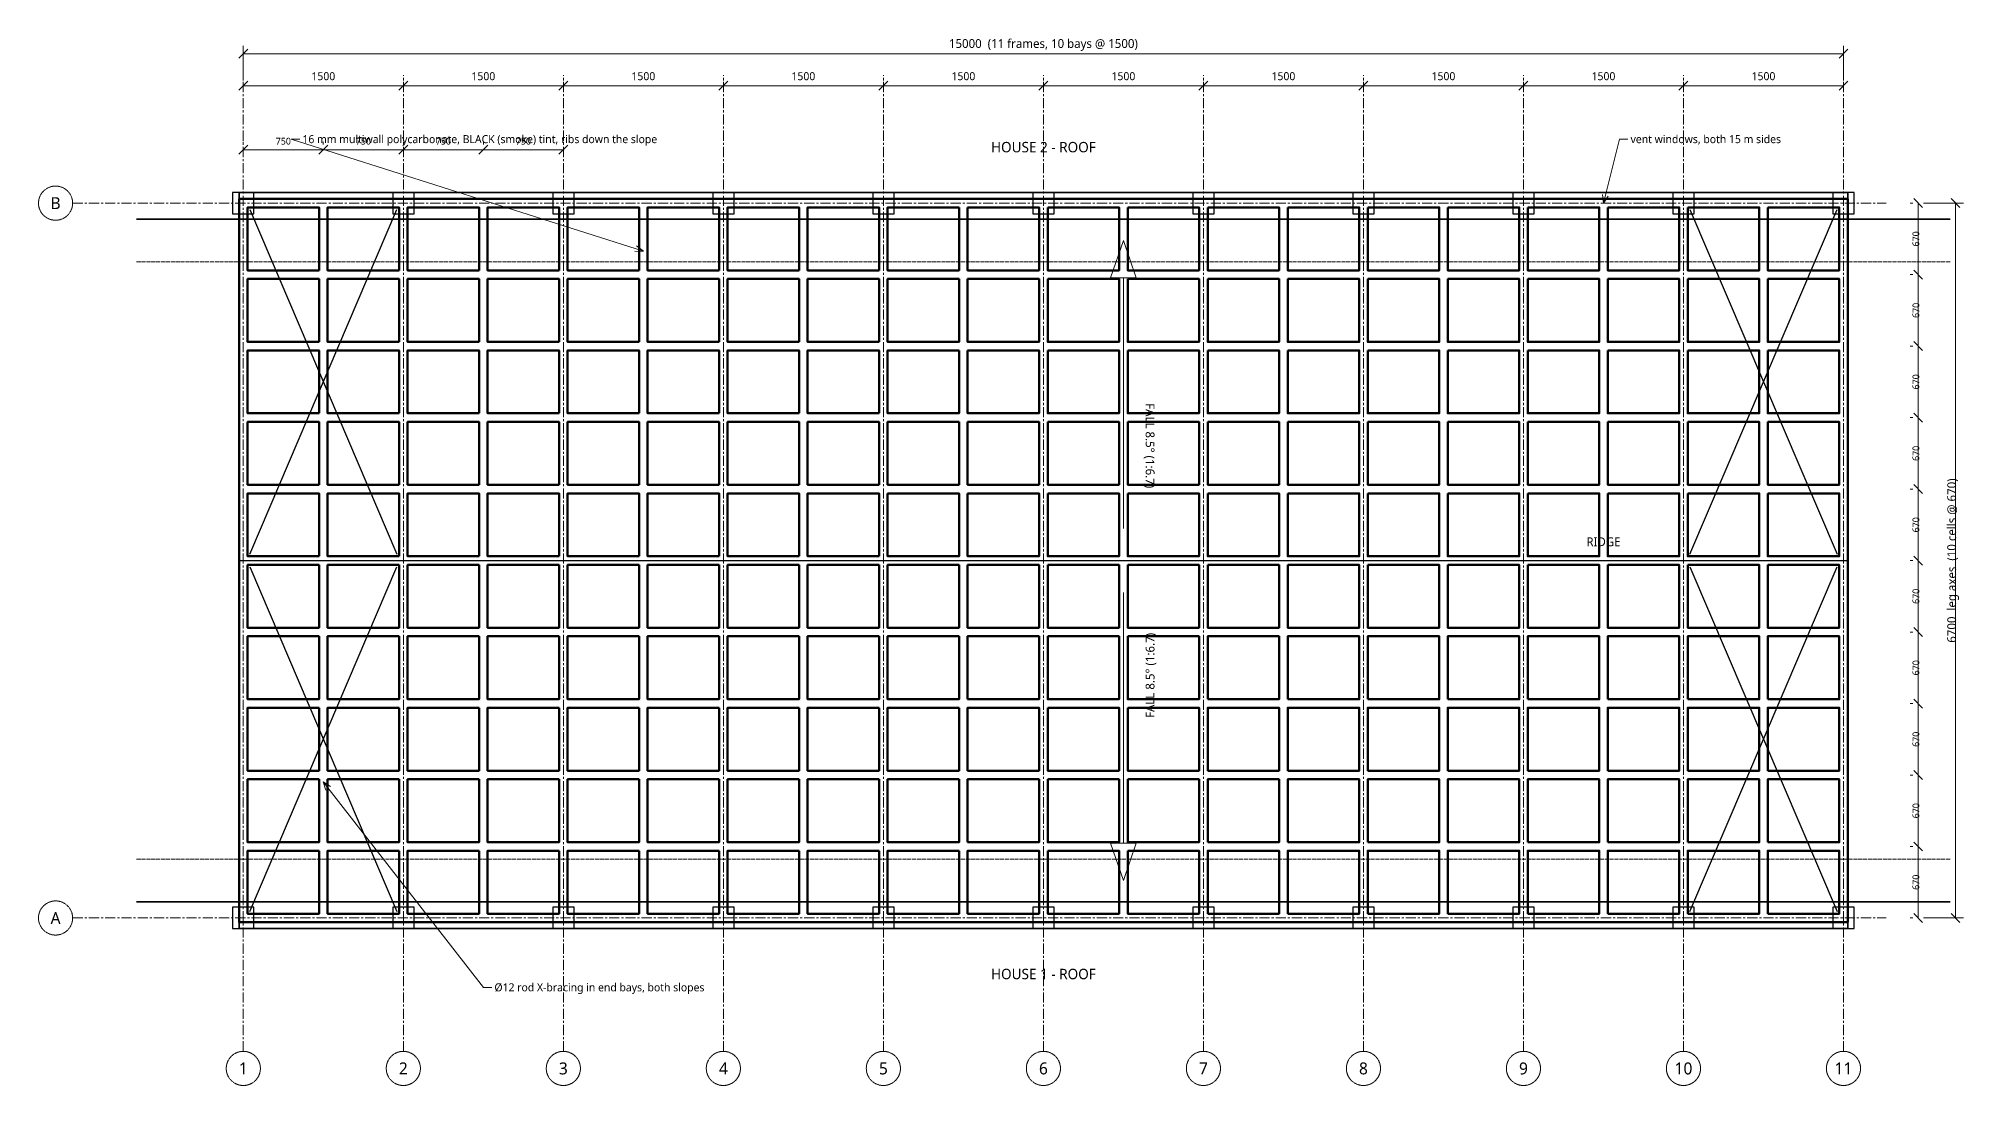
# Model space of a CAD drawing. Header units: millimetres. Extents: x -1920 to 25224, y -7963 to 28243.
# Drawn here: x -1920 to 16125, y 18430 to 28243 of the extents above; entities that cross this region are included whole.
import ezdxf
from ezdxf.enums import TextEntityAlignment as Align

# ---------------------------------------------------------------- set-up
doc = ezdxf.new("R2010")
doc.units = ezdxf.units.MM
doc.linetypes.add('CENTER', pattern=[5.08, 3.175, -0.635, 0.635, -0.635])
doc.linetypes.add('DASHED', pattern=[1.524, 1.27, -0.254])
for name, color, linetype, lineweight in [('A-ALU', 5, 'CONTINUOUS', 30), ('A-CONC', 8, 'CONTINUOUS', 35), ('A-DIM', 2, 'CONTINUOUS', 18), ('A-GLAZ', 4, 'CONTINUOUS', 35), ('A-GRID', 1, 'CENTER', 18), ('A-TEXT', 7, 'CONTINUOUS', 18), ('S-BRACE', 6, 'CONTINUOUS', 25), ('S-HIDDEN', 8, 'DASHED', 18), ('S-STEEL', 7, 'CONTINUOUS', 50), ('S-STEEL-THIN', 7, 'CONTINUOUS', 25)]:
    doc.layers.add(name, color=color, linetype=linetype, lineweight=lineweight)
doc.styles.add('OpenSans', font='OpenSans-Regular.ttf')

msp = doc.modelspace()

# ---------------------------------------------------------------- linework, layer by layer
at = {"layer": 'A-ALU'}
msp.add_lwpolyline([(-40, 23350), (15040, 23350)], dxfattribs=at)
at = {"layer": 'A-CONC'}
for points in [[(-1000, 26550), (16000, 26550)], [(-1000, 20150), (16000, 20150)]]:
    msp.add_lwpolyline(points, dxfattribs=at)
at = {"layer": 'A-DIM'}
for points in [[(0, 27850), (0, 28175)], [(15000, 27850), (15000, 28175)], [(-42, 28058), (42, 28142)], [(0, 28100), (15000, 28100)], [(14958, 28058), (15042, 28142)], [(-42, 27758), (42, 27842)], [(0, 27850), (0, 27875)], [(0, 27800), (1500, 27800)], [(1458, 27758), (1542, 27842)], [(1458, 27758), (1542, 27842)], [(1500, 27850), (1500, 27875)], [(1500, 27850), (1500, 27875)], [(1500, 27800), (3000, 27800)], [(2958, 27758), (3042, 27842)], [(2958, 27758), (3042, 27842)], [(3000, 27850), (3000, 27875)], [(3000, 27850), (3000, 27875)], [(3000, 27800), (4500, 27800)], [(4458, 27758), (4542, 27842)], [(4458, 27758), (4542, 27842)], [(4500, 27850), (4500, 27875)], [(4500, 27850), (4500, 27875)], [(4500, 27800), (6000, 27800)], [(5958, 27758), (6042, 27842)], [(5958, 27758), (6042, 27842)], [(6000, 27850), (6000, 27875)], [(6000, 27850), (6000, 27875)], [(6000, 27800), (7500, 27800)], [(7458, 27758), (7542, 27842)], [(7458, 27758), (7542, 27842)], [(7500, 27850), (7500, 27875)], [(7500, 27850), (7500, 27875)], [(7500, 27800), (9000, 27800)], [(8958, 27758), (9042, 27842)], [(8958, 27758), (9042, 27842)], [(9000, 27850), (9000, 27875)], [(9000, 27850), (9000, 27875)], [(9000, 27800), (10500, 27800)], [(10458, 27758), (10542, 27842)], [(10458, 27758), (10542, 27842)], [(10500, 27850), (10500, 27875)], [(10500, 27850), (10500, 27875)], [(10500, 27800), (12000, 27800)], [(11958, 27758), (12042, 27842)], [(11958, 27758), (12042, 27842)], [(12000, 27850), (12000, 27875)], [(12000, 27850), (12000, 27875)], [(12000, 27800), (13500, 27800)], [(13458, 27758), (13542, 27842)], [(13458, 27758), (13542, 27842)], [(13500, 27850), (13500, 27875)], [(13500, 27850), (13500, 27875)], [(13500, 27800), (15000, 27800)], [(14958, 27758), (15042, 27842)], [(15000, 27850), (15000, 27875)], [(0, 27250), (0, 27275)], [(750, 27250), (750, 27275)], [(750, 27250), (750, 27275)], [(1500, 27250), (1500, 27275)], [(1500, 27250), (1500, 27275)], [(2250, 27250), (2250, 27275)], [(2250, 27250), (2250, 27275)], [(3000, 27250), (3000, 27275)], [(-42, 27158), (42, 27242)], [(0, 27200), (750, 27200)], [(708, 27158), (792, 27242)], [(708, 27158), (792, 27242)], [(750, 27200), (1500, 27200)], [(1458, 27158), (1542, 27242)], [(1458, 27158), (1542, 27242)], [(1500, 27200), (2250, 27200)], [(2208, 27158), (2292, 27242)], [(2208, 27158), (2292, 27242)], [(2250, 27200), (3000, 27200)], [(2958, 27158), (3042, 27242)], [(15742, 26658), (15658, 26742)], [(16092, 26658), (16008, 26742)], [(15650, 26700), (15625, 26700)], [(15700, 26030), (15700, 26700)], [(15750, 26700), (16125, 26700)], [(16050, 20000), (16050, 26700)], [(15650, 26030), (15625, 26030)], [(15650, 26030), (15625, 26030)], [(15742, 25988), (15658, 26072)], [(15742, 25988), (15658, 26072)], [(15700, 25360), (15700, 26030)], [(15650, 25360), (15625, 25360)], [(15650, 25360), (15625, 25360)], [(15742, 25318), (15658, 25402)], [(15742, 25318), (15658, 25402)], [(15700, 24690), (15700, 25360)], [(15742, 24648), (15658, 24732)], [(15742, 24648), (15658, 24732)], [(15650, 24690), (15625, 24690)], [(15650, 24690), (15625, 24690)], [(15700, 24020), (15700, 24690)], [(15650, 24020), (15625, 24020)], [(15650, 24020), (15625, 24020)], [(15742, 23978), (15658, 24062)], [(15742, 23978), (15658, 24062)], [(15700, 23350), (15700, 24020)], [(15650, 23350), (15625, 23350)], [(15650, 23350), (15625, 23350)], [(15742, 23308), (15658, 23392)], [(15742, 23308), (15658, 23392)], [(15700, 22680), (15700, 23350)], [(15650, 22680), (15625, 22680)], [(15650, 22680), (15625, 22680)], [(15742, 22638), (15658, 22722)], [(15742, 22638), (15658, 22722)], [(15700, 22010), (15700, 22680)], [(15742, 21968), (15658, 22052)], [(15742, 21968), (15658, 22052)], [(15650, 22010), (15625, 22010)], [(15650, 22010), (15625, 22010)], [(15700, 21340), (15700, 22010)], [(15650, 21340), (15625, 21340)], [(15650, 21340), (15625, 21340)], [(15742, 21298), (15658, 21382)], [(15742, 21298), (15658, 21382)], [(15700, 20670), (15700, 21340)], [(15650, 20670), (15625, 20670)], [(15650, 20670), (15625, 20670)], [(15742, 20628), (15658, 20712)], [(15742, 20628), (15658, 20712)], [(15700, 20000), (15700, 20670)], [(15742, 19958), (15658, 20042)], [(16092, 19958), (16008, 20042)], [(15650, 20000), (15625, 20000)], [(15750, 20000), (16125, 20000)]]:
    msp.add_lwpolyline(points, dxfattribs=at)
at = {"layer": 'A-GLAZ'}
msp.add_lwpolyline([(-40, 19900), (15040, 19900), (15040, 26800), (-40, 26800)], close=True, dxfattribs=at)
at = {"layer": 'A-GRID', "linetype": 'CENTER', "ltscale": 30}
for points in [[(0, 18750), (0, 27900)], [(1500, 18750), (1500, 27900)], [(3000, 18750), (3000, 27900)], [(4500, 18750), (4500, 27900)], [(6000, 18750), (6000, 27900)], [(7500, 18750), (7500, 27900)], [(9000, 18750), (9000, 27900)], [(10500, 18750), (10500, 27900)], [(12000, 18750), (12000, 27900)], [(13500, 18750), (13500, 27900)], [(15000, 18750), (15000, 27900)], [(-1600, 26700), (15400, 26700)], [(-1600, 20000), (15400, 20000)]]:
    msp.add_lwpolyline(points, dxfattribs=at)
at = {"layer": 'A-GRID'}
for centre in [(-1760, 26700), (-1760, 20000), (0, 18590), (1500, 18590), (3000, 18590), (4500, 18590), (6000, 18590), (7500, 18590), (9000, 18590), (10500, 18590), (12000, 18590), (13500, 18590), (15000, 18590)]:
    msp.add_circle(centre, 160, dxfattribs=at)
at = {"layer": 'A-TEXT'}
for points in [[(3750, 26250), (450, 27300)], [(450, 27300), (530, 27300)], [(12750, 26700), (12900, 27300)], [(12900, 27300), (12980, 27300)], [(12750, 26700), (12742, 26780)], [(12750, 26700), (12795, 26766)], [(3750, 26250), (3670, 26247)], [(3750, 26250), (3687, 26299)], [(8250, 23650), (8250, 26000)], [(8250, 23050), (8250, 20700)], [(750, 21275), (2250, 19350)], [(750, 21275), (818, 21233)], [(750, 21275), (775, 21199)], [(2250, 19350), (2330, 19350)]]:
    msp.add_lwpolyline(points, dxfattribs=at)
for points in [[(8250, 26350), (8130, 26000), (8370, 26000)], [(8250, 20350), (8130, 20700), (8370, 20700)]]:
    msp.add_lwpolyline(points, close=True, dxfattribs=at)
at = {"layer": 'S-BRACE'}
for points in [[(60, 23410), (1440, 26640)], [(60, 26640), (1440, 23410)], [(13560, 23410), (14940, 26640)], [(13560, 26640), (14940, 23410)], [(60, 20060), (1440, 23290)], [(60, 23290), (1440, 20060)], [(13560, 20060), (14940, 23290)], [(13560, 23290), (14940, 20060)]]:
    msp.add_lwpolyline(points, dxfattribs=at)
at = {"layer": 'S-HIDDEN', "linetype": 'DASHED', "ltscale": 30}
for points in [[(-1000, 26150), (16000, 26150)], [(-1000, 20550), (16000, 20550)]]:
    msp.add_lwpolyline(points, dxfattribs=at)
at = {"layer": 'S-STEEL'}
for points in [[(0, 19960), (-40, 19960), (-40, 26740), (0, 26740), (40, 26740), (1460, 26740), (1540, 26740), (2960, 26740), (3040, 26740), (4460, 26740), (4540, 26740), (5960, 26740), (6040, 26740), (7460, 26740), (7540, 26740), (8960, 26740), (9040, 26740), (10460, 26740), (10540, 26740), (11960, 26740), (12040, 26740), (13460, 26740), (13540, 26740), (14960, 26740), (15000, 26740), (15040, 26740), (15040, 19960), (15000, 19960), (14960, 19960), (13540, 19960), (13460, 19960), (12040, 19960), (11960, 19960), (10540, 19960), (10460, 19960), (9040, 19960), (8960, 19960), (7540, 19960), (7460, 19960), (6040, 19960), (5960, 19960), (4540, 19960), (4460, 19960), (3040, 19960), (2960, 19960), (1540, 19960), (1460, 19960), (40, 19960), (0, 19960)], [(710, 26070), (710, 26660), (40, 26660), (40, 26070), (710, 26070)], [(1460, 26070), (1460, 26660), (790, 26660), (790, 26070), (1460, 26070)], [(2210, 26070), (2210, 26660), (1540, 26660), (1540, 26070), (2210, 26070)], [(2960, 26070), (2960, 26660), (2290, 26660), (2290, 26070), (2960, 26070)], [(3710, 26070), (3710, 26660), (3040, 26660), (3040, 26070), (3710, 26070)], [(4460, 26070), (4460, 26660), (3790, 26660), (3790, 26070), (4460, 26070)], [(5210, 26070), (5210, 26660), (4540, 26660), (4540, 26070), (5210, 26070)], [(5960, 26070), (5960, 26660), (5290, 26660), (5290, 26070), (5960, 26070)], [(6710, 26660), (6040, 26660), (6040, 26070), (6710, 26070), (6710, 26660)], [(6790, 26660), (6790, 26070), (7460, 26070), (7460, 26660), (6790, 26660)], [(7540, 26660), (7540, 26070), (8210, 26070), (8210, 26660), (7540, 26660)], [(8290, 26660), (8290, 26070), (8960, 26070), (8960, 26660), (8290, 26660)], [(9040, 26660), (9040, 26070), (9710, 26070), (9710, 26660), (9040, 26660)], [(9790, 26660), (9790, 26070), (10460, 26070), (10460, 26660), (9790, 26660)], [(10540, 26660), (10540, 26070), (11210, 26070), (11210, 26660), (10540, 26660)], [(11290, 26660), (11290, 26070), (11960, 26070), (11960, 26660), (11290, 26660)], [(12040, 26660), (12040, 26070), (12710, 26070), (12710, 26660), (12040, 26660)], [(12790, 26660), (12790, 26070), (13460, 26070), (13460, 26660), (12790, 26660)], [(13540, 26660), (13540, 26070), (14210, 26070), (14210, 26660), (13540, 26660)], [(14290, 26660), (14290, 26070), (14960, 26070), (14960, 26660), (14290, 26660)], [(710, 25400), (710, 25990), (40, 25990), (40, 25400), (710, 25400)], [(1460, 25400), (1460, 25990), (790, 25990), (790, 25400), (1460, 25400)], [(2210, 25400), (2210, 25990), (1540, 25990), (1540, 25400), (2210, 25400)], [(2960, 25400), (2960, 25990), (2290, 25990), (2290, 25400), (2960, 25400)], [(3710, 25400), (3710, 25990), (3040, 25990), (3040, 25400), (3710, 25400)], [(4460, 25400), (4460, 25990), (3790, 25990), (3790, 25400), (4460, 25400)], [(5210, 25400), (5210, 25990), (4540, 25990), (4540, 25400), (5210, 25400)], [(5960, 25400), (5960, 25990), (5290, 25990), (5290, 25400), (5960, 25400)], [(6710, 25990), (6040, 25990), (6040, 25400), (6710, 25400), (6710, 25990)], [(6790, 25990), (6790, 25400), (7460, 25400), (7460, 25990), (6790, 25990)], [(7540, 25990), (7540, 25400), (8210, 25400), (8210, 25990), (7540, 25990)], [(8290, 25990), (8290, 25400), (8960, 25400), (8960, 25990), (8290, 25990)], [(9040, 25990), (9040, 25400), (9710, 25400), (9710, 25990), (9040, 25990)], [(9790, 25990), (9790, 25400), (10460, 25400), (10460, 25990), (9790, 25990)], [(10540, 25990), (10540, 25400), (11210, 25400), (11210, 25990), (10540, 25990)], [(11290, 25990), (11290, 25400), (11960, 25400), (11960, 25990), (11290, 25990)], [(12040, 25990), (12040, 25400), (12710, 25400), (12710, 25990), (12040, 25990)], [(12790, 25990), (12790, 25400), (13460, 25400), (13460, 25990), (12790, 25990)], [(13540, 25990), (13540, 25400), (14210, 25400), (14210, 25990), (13540, 25990)], [(14290, 25990), (14290, 25400), (14960, 25400), (14960, 25990), (14290, 25990)], [(710, 24730), (710, 25320), (40, 25320), (40, 24730), (710, 24730)], [(1460, 24730), (1460, 25320), (790, 25320), (790, 24730), (1460, 24730)], [(2210, 24730), (2210, 25320), (1540, 25320), (1540, 24730), (2210, 24730)], [(2960, 24730), (2960, 25320), (2290, 25320), (2290, 24730), (2960, 24730)], [(3710, 24730), (3710, 25320), (3040, 25320), (3040, 24730), (3710, 24730)], [(4460, 24730), (4460, 25320), (3790, 25320), (3790, 24730), (4460, 24730)], [(5210, 24730), (5210, 25320), (4540, 25320), (4540, 24730), (5210, 24730)], [(5960, 24730), (5960, 25320), (5290, 25320), (5290, 24730), (5960, 24730)], [(6710, 25320), (6040, 25320), (6040, 24730), (6710, 24730), (6710, 25320)], [(6790, 25320), (6790, 24730), (7460, 24730), (7460, 25320), (6790, 25320)], [(7540, 25320), (7540, 24730), (8210, 24730), (8210, 25320), (7540, 25320)], [(8290, 25320), (8290, 24730), (8960, 24730), (8960, 25320), (8290, 25320)], [(9040, 25320), (9040, 24730), (9710, 24730), (9710, 25320), (9040, 25320)], [(9790, 25320), (9790, 24730), (10460, 24730), (10460, 25320), (9790, 25320)], [(10540, 25320), (10540, 24730), (11210, 24730), (11210, 25320), (10540, 25320)], [(11290, 25320), (11290, 24730), (11960, 24730), (11960, 25320), (11290, 25320)], [(12040, 25320), (12040, 24730), (12710, 24730), (12710, 25320), (12040, 25320)], [(12790, 25320), (12790, 24730), (13460, 24730), (13460, 25320), (12790, 25320)], [(13540, 25320), (13540, 24730), (14210, 24730), (14210, 25320), (13540, 25320)], [(14290, 25320), (14290, 24730), (14960, 24730), (14960, 25320), (14290, 25320)], [(710, 24060), (710, 24650), (40, 24650), (40, 24060), (710, 24060)], [(1460, 24060), (1460, 24650), (790, 24650), (790, 24060), (1460, 24060)], [(2210, 24060), (2210, 24650), (1540, 24650), (1540, 24060), (2210, 24060)], [(2960, 24060), (2960, 24650), (2290, 24650), (2290, 24060), (2960, 24060)], [(3710, 24060), (3710, 24650), (3040, 24650), (3040, 24060), (3710, 24060)], [(4460, 24060), (4460, 24650), (3790, 24650), (3790, 24060), (4460, 24060)], [(5210, 24060), (5210, 24650), (4540, 24650), (4540, 24060), (5210, 24060)], [(5960, 24060), (5960, 24650), (5290, 24650), (5290, 24060), (5960, 24060)], [(6710, 24650), (6040, 24650), (6040, 24060), (6710, 24060), (6710, 24650)], [(6790, 24650), (6790, 24060), (7460, 24060), (7460, 24650), (6790, 24650)], [(7540, 24650), (7540, 24060), (8210, 24060), (8210, 24650), (7540, 24650)], [(8290, 24650), (8290, 24060), (8960, 24060), (8960, 24650), (8290, 24650)], [(9040, 24650), (9040, 24060), (9710, 24060), (9710, 24650), (9040, 24650)], [(9790, 24650), (9790, 24060), (10460, 24060), (10460, 24650), (9790, 24650)], [(10540, 24650), (10540, 24060), (11210, 24060), (11210, 24650), (10540, 24650)], [(11290, 24650), (11290, 24060), (11960, 24060), (11960, 24650), (11290, 24650)], [(12040, 24650), (12040, 24060), (12710, 24060), (12710, 24650), (12040, 24650)], [(12790, 24650), (12790, 24060), (13460, 24060), (13460, 24650), (12790, 24650)], [(13540, 24650), (13540, 24060), (14210, 24060), (14210, 24650), (13540, 24650)], [(14290, 24650), (14290, 24060), (14960, 24060), (14960, 24650), (14290, 24650)], [(710, 23390), (710, 23980), (40, 23980), (40, 23390), (710, 23390)], [(1460, 23390), (1460, 23980), (790, 23980), (790, 23390), (1460, 23390)], [(2210, 23390), (2210, 23980), (1540, 23980), (1540, 23390), (2210, 23390)], [(2960, 23390), (2960, 23980), (2290, 23980), (2290, 23390), (2960, 23390)], [(3710, 23390), (3710, 23980), (3040, 23980), (3040, 23390), (3710, 23390)], [(4460, 23390), (4460, 23980), (3790, 23980), (3790, 23390), (4460, 23390)], [(5210, 23390), (5210, 23980), (4540, 23980), (4540, 23390), (5210, 23390)], [(5960, 23390), (5960, 23980), (5290, 23980), (5290, 23390), (5960, 23390)], [(6040, 23980), (6040, 23390), (6710, 23390), (6710, 23980), (6040, 23980)], [(6790, 23980), (6790, 23390), (7460, 23390), (7460, 23980), (6790, 23980)], [(7540, 23980), (7540, 23390), (8210, 23390), (8210, 23980), (7540, 23980)], [(8290, 23980), (8290, 23390), (8960, 23390), (8960, 23980), (8290, 23980)], [(9040, 23980), (9040, 23390), (9710, 23390), (9710, 23980), (9040, 23980)], [(9790, 23980), (9790, 23390), (10460, 23390), (10460, 23980), (9790, 23980)], [(10540, 23980), (10540, 23390), (11210, 23390), (11210, 23980), (10540, 23980)], [(11290, 23980), (11290, 23390), (11960, 23390), (11960, 23980), (11290, 23980)], [(12040, 23980), (12040, 23390), (12710, 23390), (12710, 23980), (12040, 23980)], [(12790, 23980), (12790, 23390), (13460, 23390), (13460, 23980), (12790, 23980)], [(13540, 23980), (13540, 23390), (14210, 23390), (14210, 23980), (13540, 23980)], [(14290, 23980), (14290, 23390), (14960, 23390), (14960, 23980), (14290, 23980)], [(710, 23310), (40, 23310), (40, 22720), (710, 22720), (710, 23310)], [(1460, 23310), (790, 23310), (790, 22720), (1460, 22720), (1460, 23310)], [(2210, 23310), (1540, 23310), (1540, 22720), (2210, 22720), (2210, 23310)], [(2960, 23310), (2290, 23310), (2290, 22720), (2960, 22720), (2960, 23310)], [(3710, 23310), (3040, 23310), (3040, 22720), (3710, 22720), (3710, 23310)], [(4460, 23310), (3790, 23310), (3790, 22720), (4460, 22720), (4460, 23310)], [(5210, 23310), (4540, 23310), (4540, 22720), (5210, 22720), (5210, 23310)], [(5960, 23310), (5290, 23310), (5290, 22720), (5960, 22720), (5960, 23310)], [(6710, 23310), (6040, 23310), (6040, 22720), (6710, 22720), (6710, 23310)], [(6790, 23310), (6790, 22720), (7460, 22720), (7460, 23310), (6790, 23310)], [(7540, 23310), (7540, 22720), (8210, 22720), (8210, 23310), (7540, 23310)], [(8290, 23310), (8290, 22720), (8960, 22720), (8960, 23310), (8290, 23310)], [(9040, 23310), (9040, 22720), (9710, 22720), (9710, 23310), (9040, 23310)], [(9790, 23310), (9790, 22720), (10460, 22720), (10460, 23310), (9790, 23310)], [(10540, 23310), (10540, 22720), (11210, 22720), (11210, 23310), (10540, 23310)], [(11290, 23310), (11290, 22720), (11960, 22720), (11960, 23310), (11290, 23310)], [(12040, 23310), (12040, 22720), (12710, 22720), (12710, 23310), (12040, 23310)], [(12790, 23310), (12790, 22720), (13460, 22720), (13460, 23310), (12790, 23310)], [(13540, 23310), (13540, 22720), (14210, 22720), (14210, 23310), (13540, 23310)], [(14290, 23310), (14290, 22720), (14960, 22720), (14960, 23310), (14290, 23310)], [(710, 22640), (40, 22640), (40, 22050), (710, 22050), (710, 22640)], [(1460, 22640), (790, 22640), (790, 22050), (1460, 22050), (1460, 22640)], [(2210, 22640), (1540, 22640), (1540, 22050), (2210, 22050), (2210, 22640)], [(2960, 22640), (2290, 22640), (2290, 22050), (2960, 22050), (2960, 22640)], [(3710, 22640), (3040, 22640), (3040, 22050), (3710, 22050), (3710, 22640)], [(4460, 22640), (3790, 22640), (3790, 22050), (4460, 22050), (4460, 22640)], [(5210, 22640), (4540, 22640), (4540, 22050), (5210, 22050), (5210, 22640)], [(5960, 22640), (5290, 22640), (5290, 22050), (5960, 22050), (5960, 22640)], [(6710, 22640), (6040, 22640), (6040, 22050), (6710, 22050), (6710, 22640)], [(6790, 22050), (7460, 22050), (7460, 22640), (6790, 22640), (6790, 22050)], [(7540, 22640), (7540, 22050), (8210, 22050), (8210, 22640), (7540, 22640)], [(8290, 22640), (8290, 22050), (8960, 22050), (8960, 22640), (8290, 22640)], [(9040, 22050), (9710, 22050), (9710, 22640), (9040, 22640), (9040, 22050)], [(9790, 22050), (10460, 22050), (10460, 22640), (9790, 22640), (9790, 22050)], [(10540, 22050), (11210, 22050), (11210, 22640), (10540, 22640), (10540, 22050)], [(11290, 22050), (11960, 22050), (11960, 22640), (11290, 22640), (11290, 22050)], [(12040, 22050), (12710, 22050), (12710, 22640), (12040, 22640), (12040, 22050)], [(12790, 22050), (13460, 22050), (13460, 22640), (12790, 22640), (12790, 22050)], [(13540, 22050), (14210, 22050), (14210, 22640), (13540, 22640), (13540, 22050)], [(14290, 22050), (14960, 22050), (14960, 22640), (14290, 22640), (14290, 22050)], [(710, 21970), (40, 21970), (40, 21380), (710, 21380), (710, 21970)], [(1460, 21970), (790, 21970), (790, 21380), (1460, 21380), (1460, 21970)], [(2210, 21970), (1540, 21970), (1540, 21380), (2210, 21380), (2210, 21970)], [(2960, 21970), (2290, 21970), (2290, 21380), (2960, 21380), (2960, 21970)], [(3710, 21970), (3040, 21970), (3040, 21380), (3710, 21380), (3710, 21970)], [(4460, 21970), (3790, 21970), (3790, 21380), (4460, 21380), (4460, 21970)], [(5210, 21970), (4540, 21970), (4540, 21380), (5210, 21380), (5210, 21970)], [(5960, 21970), (5290, 21970), (5290, 21380), (5960, 21380), (5960, 21970)], [(6710, 21970), (6040, 21970), (6040, 21380), (6710, 21380), (6710, 21970)], [(6790, 21380), (7460, 21380), (7460, 21970), (6790, 21970), (6790, 21380)], [(7540, 21970), (7540, 21380), (8210, 21380), (8210, 21970), (7540, 21970)], [(8290, 21970), (8290, 21380), (8960, 21380), (8960, 21970), (8290, 21970)], [(9040, 21380), (9710, 21380), (9710, 21970), (9040, 21970), (9040, 21380)], [(9790, 21380), (10460, 21380), (10460, 21970), (9790, 21970), (9790, 21380)], [(10540, 21380), (11210, 21380), (11210, 21970), (10540, 21970), (10540, 21380)], [(11290, 21380), (11960, 21380), (11960, 21970), (11290, 21970), (11290, 21380)], [(12040, 21380), (12710, 21380), (12710, 21970), (12040, 21970), (12040, 21380)], [(12790, 21380), (13460, 21380), (13460, 21970), (12790, 21970), (12790, 21380)], [(13540, 21380), (14210, 21380), (14210, 21970), (13540, 21970), (13540, 21380)], [(14290, 21380), (14960, 21380), (14960, 21970), (14290, 21970), (14290, 21380)], [(710, 21300), (40, 21300), (40, 20710), (710, 20710), (710, 21300)], [(1460, 21300), (790, 21300), (790, 20710), (1460, 20710), (1460, 21300)], [(2210, 21300), (1540, 21300), (1540, 20710), (2210, 20710), (2210, 21300)], [(2960, 21300), (2290, 21300), (2290, 20710), (2960, 20710), (2960, 21300)], [(3710, 21300), (3040, 21300), (3040, 20710), (3710, 20710), (3710, 21300)], [(4460, 21300), (3790, 21300), (3790, 20710), (4460, 20710), (4460, 21300)], [(5210, 21300), (4540, 21300), (4540, 20710), (5210, 20710), (5210, 21300)], [(5960, 21300), (5290, 21300), (5290, 20710), (5960, 20710), (5960, 21300)], [(6710, 21300), (6040, 21300), (6040, 20710), (6710, 20710), (6710, 21300)], [(6790, 20710), (7460, 20710), (7460, 21300), (6790, 21300), (6790, 20710)], [(7540, 21300), (7540, 20710), (8210, 20710), (8210, 21300), (7540, 21300)], [(8290, 21300), (8290, 20710), (8960, 20710), (8960, 21300), (8290, 21300)], [(9040, 20710), (9710, 20710), (9710, 21300), (9040, 21300), (9040, 20710)], [(9790, 20710), (10460, 20710), (10460, 21300), (9790, 21300), (9790, 20710)], [(10540, 20710), (11210, 20710), (11210, 21300), (10540, 21300), (10540, 20710)], [(11290, 20710), (11960, 20710), (11960, 21300), (11290, 21300), (11290, 20710)], [(12040, 20710), (12710, 20710), (12710, 21300), (12040, 21300), (12040, 20710)], [(12790, 20710), (13460, 20710), (13460, 21300), (12790, 21300), (12790, 20710)], [(13540, 20710), (14210, 20710), (14210, 21300), (13540, 21300), (13540, 20710)], [(14290, 20710), (14960, 20710), (14960, 21300), (14290, 21300), (14290, 20710)], [(710, 20630), (40, 20630), (40, 20040), (710, 20040), (710, 20630)], [(1460, 20630), (790, 20630), (790, 20040), (1460, 20040), (1460, 20630)], [(2210, 20630), (1540, 20630), (1540, 20040), (2210, 20040), (2210, 20630)], [(2960, 20630), (2290, 20630), (2290, 20040), (2960, 20040), (2960, 20630)], [(3710, 20630), (3040, 20630), (3040, 20040), (3710, 20040), (3710, 20630)], [(4460, 20630), (3790, 20630), (3790, 20040), (4460, 20040), (4460, 20630)], [(5210, 20630), (4540, 20630), (4540, 20040), (5210, 20040), (5210, 20630)], [(5960, 20630), (5290, 20630), (5290, 20040), (5960, 20040), (5960, 20630)], [(6710, 20630), (6040, 20630), (6040, 20040), (6710, 20040), (6710, 20630)], [(6790, 20040), (7460, 20040), (7460, 20630), (6790, 20630), (6790, 20040)], [(7540, 20630), (7540, 20040), (8210, 20040), (8210, 20630), (7540, 20630)], [(8290, 20630), (8290, 20040), (8960, 20040), (8960, 20630), (8290, 20630)], [(9040, 20040), (9710, 20040), (9710, 20630), (9040, 20630), (9040, 20040)], [(9790, 20040), (10460, 20040), (10460, 20630), (9790, 20630), (9790, 20040)], [(10540, 20040), (11210, 20040), (11210, 20630), (10540, 20630), (10540, 20040)], [(11290, 20040), (11960, 20040), (11960, 20630), (11290, 20630), (11290, 20040)], [(12040, 20040), (12710, 20040), (12710, 20630), (12040, 20630), (12040, 20040)], [(12790, 20040), (13460, 20040), (13460, 20630), (12790, 20630), (12790, 20040)], [(13540, 20040), (14210, 20040), (14210, 20630), (13540, 20630), (13540, 20040)], [(14290, 20040), (14960, 20040), (14960, 20630), (14290, 20630), (14290, 20040)]]:
    msp.add_lwpolyline(points, close=True, dxfattribs=at)
at = {"layer": 'S-STEEL-THIN'}
for points in [[(-100, 26600), (100, 26600), (100, 26800), (-100, 26800)], [(1400, 26600), (1600, 26600), (1600, 26800), (1400, 26800)], [(2900, 26600), (3100, 26600), (3100, 26800), (2900, 26800)], [(4400, 26600), (4600, 26600), (4600, 26800), (4400, 26800)], [(5900, 26600), (6100, 26600), (6100, 26800), (5900, 26800)], [(7400, 26600), (7600, 26600), (7600, 26800), (7400, 26800)], [(8900, 26600), (9100, 26600), (9100, 26800), (8900, 26800)], [(10400, 26600), (10600, 26600), (10600, 26800), (10400, 26800)], [(11900, 26600), (12100, 26600), (12100, 26800), (11900, 26800)], [(13400, 26600), (13600, 26600), (13600, 26800), (13400, 26800)], [(14900, 26600), (15100, 26600), (15100, 26800), (14900, 26800)], [(-100, 19900), (100, 19900), (100, 20100), (-100, 20100)], [(1400, 19900), (1600, 19900), (1600, 20100), (1400, 20100)], [(2900, 19900), (3100, 19900), (3100, 20100), (2900, 20100)], [(4400, 19900), (4600, 19900), (4600, 20100), (4400, 20100)], [(5900, 19900), (6100, 19900), (6100, 20100), (5900, 20100)], [(7400, 19900), (7600, 19900), (7600, 20100), (7400, 20100)], [(8900, 19900), (9100, 19900), (9100, 20100), (8900, 20100)], [(10400, 19900), (10600, 19900), (10600, 20100), (10400, 20100)], [(11900, 19900), (12100, 19900), (12100, 20100), (11900, 20100)], [(13400, 19900), (13600, 19900), (13600, 20100), (13400, 20100)], [(14900, 19900), (15100, 19900), (15100, 20100), (14900, 20100)]]:
    msp.add_lwpolyline(points, close=True, dxfattribs=at)

# ---------------------------------------------------------------- texts
at = {"layer": 'A-ALU', "style": 'OpenSans'}
msp.add_text('RIDGE', height=82.5, dxfattribs=at).set_placement((12750, 23460), align=Align.BOTTOM_CENTER)
at = {"layer": 'A-DIM', "style": 'OpenSans'}
for s, height, p in [('15000  (11 frames, 10 bays @ 1500)', 82.5, (7500, 28130)), ('1500', 75, (750, 27830)), ('1500', 75, (2250, 27830)), ('1500', 75, (3750, 27830)), ('1500', 75, (5250, 27830)), ('1500', 75, (6750, 27830)), ('1500', 75, (8250, 27830)), ('1500', 75, (9750, 27830)), ('1500', 75, (11250, 27830)), ('1500', 75, (12750, 27830)), ('1500', 75, (14250, 27830)), ('750', 63.8, (375, 27230)), ('750', 63.8, (1125, 27230)), ('750', 63.8, (1875, 27230)), ('750', 63.8, (2625, 27230))]:
    msp.add_text(s, height=height, dxfattribs=at).set_placement(p, align=Align.BOTTOM_CENTER)
for s, height, p in [('670', 63.8, (15730, 26365)), ('670', 63.8, (15730, 25695)), ('670', 63.8, (15730, 25025)), ('670', 63.8, (15730, 24355)), ('6700  leg axes  (10 cells @ 670)', 82.5, (16080, 23350)), ('670', 63.8, (15730, 23685)), ('670', 63.8, (15730, 23015)), ('670', 63.8, (15730, 22345)), ('670', 63.8, (15730, 21675)), ('670', 63.8, (15730, 21005)), ('670', 63.8, (15730, 20335))]:
    msp.add_text(s, height=height, rotation=90, dxfattribs=at).set_placement(p, align=Align.BOTTOM_CENTER)
at = {"layer": 'A-GRID', "style": 'OpenSans'}
for s, height, p in [('B', 112, (-1760, 26700)), ('A', 112, (-1760, 20000)), ('1', 112, (0, 18590)), ('2', 112, (1500, 18590)), ('3', 112, (3000, 18590)), ('4', 112, (4500, 18590)), ('5', 112, (6000, 18590)), ('6', 112, (7500, 18590)), ('7', 112, (9000, 18590)), ('8', 112, (10500, 18590)), ('9', 112, (12000, 18590)), ('10', 112.5, (13500, 18590)), ('11', 112.5, (15000, 18590))]:
    msp.add_text(s, height=height, dxfattribs=at).set_placement(p, align=Align.MIDDLE_CENTER)
at = {"layer": 'A-TEXT', "style": 'OpenSans'}
for s, p in [('16 mm multiwall polycarbonate, BLACK (smoke) tint, ribs down the slope', (554, 27300)), ('vent windows, both 15 m sides', (13004, 27300)), ('Ø12 rod X-bracing in end bays, both slopes', (2354, 19350))]:
    msp.add_text(s, height=75, dxfattribs=at).set_placement(p, align=Align.MIDDLE_LEFT)
for s, p in [('HOUSE 2 - ROOF', (7500, 27225)), ('HOUSE 1 - ROOF', (7500, 19475))]:
    msp.add_text(s, height=97.5, dxfattribs=at).set_placement(p, align=Align.MIDDLE_CENTER)
for rotation, p in [(-90, (8500, 24825)), (90, (8500, 21875))]:
    msp.add_text('FALL 8.5° (1:6.7)', height=82.5, rotation=rotation, dxfattribs=at).set_placement(p, align=Align.MIDDLE_LEFT)

doc.saveas('drawing.dxf')
